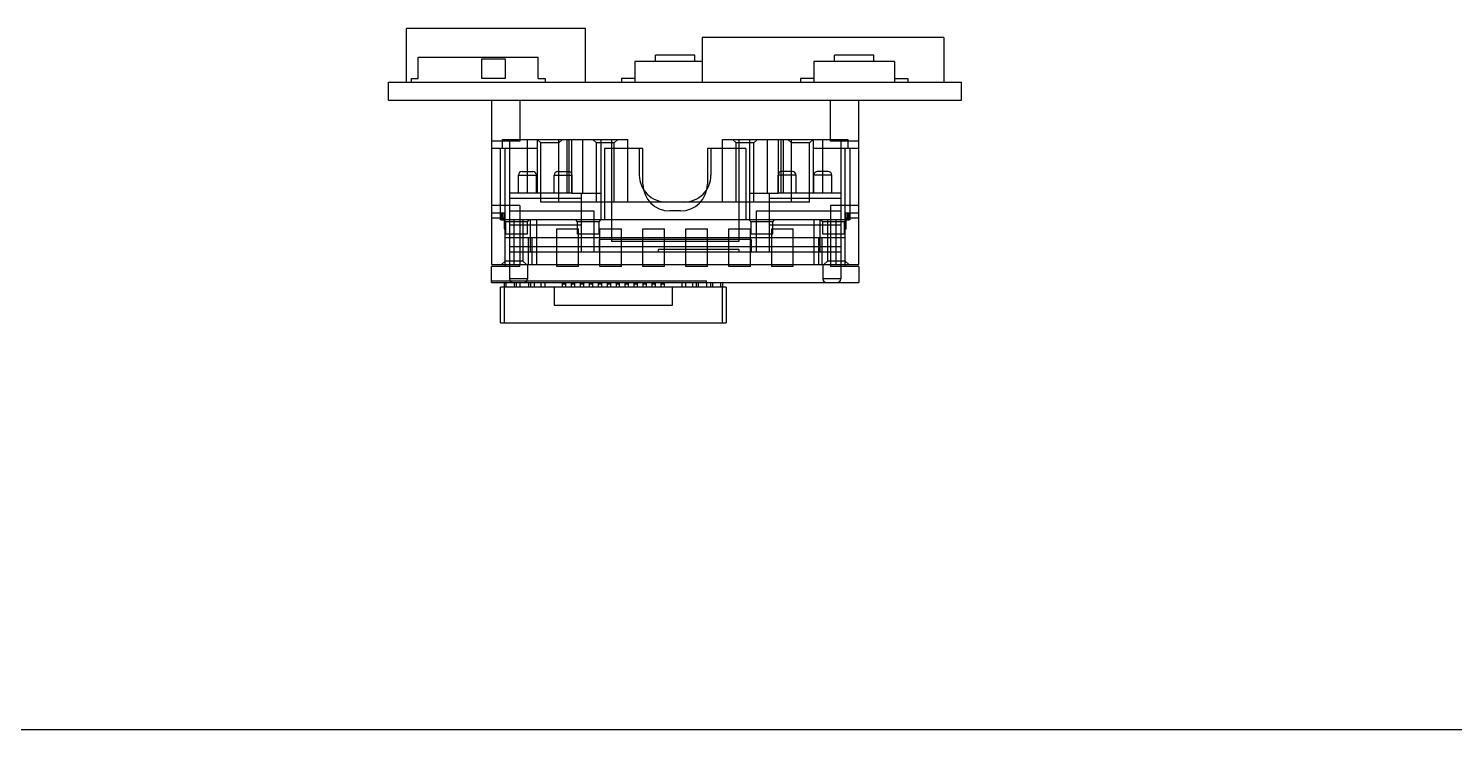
# Model space of a CAD drawing. Header units: inches. Extents: x 0 to 297, y 0 to 210.
# Drawn here: x 79.6 to 159.3, y 0 to 39.2 of the extents above; entities that cross this region are included whole.
import ezdxf

# ---------------------------------------------------------------- set-up
doc = ezdxf.new("R2010")
doc.units = ezdxf.units.IN
doc.header["$LTSCALE"] = 0.64311
doc.header["$MEASUREMENT"] = 0
doc.layers.get('0').update_dxf_attribs({"linetype": 'CONTINUOUS'})

msp = doc.modelspace()

# ---------------------------------------------------------------- linework, layer by layer
at = {"color": 7, "linetype": 'Continuous'}
for p, q in [((100.75052, 36.18403), (100.75052, 39.18403)), ((110.75051, 39.18403), (100.75053, 39.18403)), ((110.75052, 36.18403), (110.75052, 39.18403)), ((117.25052, 38.68403), (117.25052, 36.18403)), ((130.75052, 38.68403), (117.25052, 38.68403)), ((130.75052, 38.68403), (130.75052, 36.18403)), ((101.40052, 36.38403), (101.40052, 37.58403)), ((101.40052, 37.58403), (108.10052, 37.58403)), ((104.95052, 36.38403), (104.95052, 37.48403)), ((104.95052, 37.48403), (106.25052, 37.48403)), ((106.25052, 37.48403), (106.25052, 36.38403)), ((108.10052, 36.38403), (108.10052, 37.58403)), ((114.65052, 37.33403), (114.65052, 37.68403)), ((116.85052, 37.68403), (114.65052, 37.68403)), ((116.85052, 37.33403), (116.85052, 37.68403)), ((126.85052, 37.68403), (124.65052, 37.68403)), ((124.65052, 37.33403), (124.65052, 37.68403)), ((126.85052, 37.33403), (126.85052, 37.68403)), ((113.50052, 37.33403), (113.50052, 36.18403)), ((117.25052, 37.33403), (113.50052, 37.33403)), ((128.00052, 37.33403), (123.50052, 37.33403)), ((123.50052, 37.33403), (123.50052, 36.18403)), ((128.00052, 37.33403), (128.00052, 36.18403)), ((99.75052, 35.18403), (99.75052, 36.18403)), ((99.75052, 36.18403), (131.75052, 36.18403)), ((101.00052, 36.38403), (101.00052, 36.18403)), ((101.00052, 36.38403), (101.40052, 36.38403)), ((106.25052, 36.38403), (104.95052, 36.38403)), ((108.10052, 36.38403), (108.50052, 36.38403)), ((108.50052, 36.38403), (108.50052, 36.18403)), ((112.75052, 36.38403), (112.75052, 36.18403)), ((113.50052, 36.38403), (112.75052, 36.38403)), ((123.50052, 36.38403), (122.75052, 36.38403)), ((122.75052, 36.38403), (122.75052, 36.18403)), ((128.00052, 36.38403), (128.75052, 36.38403)), ((128.75052, 36.38403), (128.75052, 36.18403)), ((131.75052, 35.18403), (131.75052, 36.18403)), ((99.75052, 35.18403), (131.75052, 35.18403)), ((105.50052, 35.18403), (105.50052, 28.88403)), ((107.07552, 35.18403), (107.07552, 32.88403)), ((124.42552, 32.88403), (124.42552, 35.18403)), ((126.00052, 28.88403), (126.00052, 35.18403)), ((107.07552, 32.88403), (105.50052, 32.88403)), ((126.00052, 32.88403), (124.42552, 32.88403)), ((109.98833, 29.98403), (109.82056, 29.98403)), ((121.68048, 29.98403), (121.51271, 29.98403)), ((105.50052, 28.88403), (106.25052, 28.88403)), ((106.05853, 28.88403), (106.05853, 28.49204)), ((106.1209, 28.55441), (106.1209, 28.88403)), ((106.20052, 28.88403), (106.20052, 27.98403)), ((106.25052, 25.88403), (106.25052, 28.88403)), ((125.25052, 28.88403), (126.00052, 28.88403)), ((125.25052, 25.88403), (125.25052, 28.88403)), ((125.30052, 27.98403), (125.30052, 28.88403)), ((125.38014, 28.88403), (125.38014, 28.55441)), ((125.44251, 28.49204), (125.44251, 28.88403)), ((106.1209, 28.55441), (106.05853, 28.49204)), ((106.05853, 28.49204), (106.20052, 28.49204)), ((106.20051, 28.55193), (106.1209, 28.55441)), ((106.20052, 27.98403), (106.25052, 27.98403)), ((109.15052, 25.88403), (109.15052, 27.98403)), ((109.15052, 27.98403), (110.35052, 27.98403)), ((110.35052, 25.88403), (110.35052, 27.98403)), ((111.55052, 25.88403), (111.55052, 27.98403)), ((111.55052, 27.98403), (112.75052, 27.98403)), ((112.75052, 25.88403), (112.75052, 27.98403)), ((113.95052, 27.98403), (115.15052, 27.98403)), ((113.95052, 25.88403), (113.95052, 27.98403)), ((115.15052, 25.88403), (115.15052, 27.98403)), ((116.35052, 27.98403), (117.55052, 27.98403)), ((116.35052, 25.88403), (116.35052, 27.98403)), ((117.55052, 25.88403), (117.55052, 27.98403)), ((118.75052, 27.98403), (119.95052, 27.98403)), ((118.75052, 25.88403), (118.75052, 27.98403)), ((119.95052, 25.88403), (119.95052, 27.98403)), ((121.15052, 27.98403), (122.35052, 27.98403)), ((121.15052, 25.88403), (121.15052, 27.98403)), ((122.35052, 25.88403), (122.35052, 27.98403)), ((125.25052, 27.98403), (125.30052, 27.98403)), ((125.30052, 28.49204), (125.44251, 28.49204)), ((125.38014, 28.55441), (125.30053, 28.55193)), ((125.44251, 28.49204), (125.38014, 28.55441)), ((105.50052, 24.98403), (105.50052, 25.88403)), ((107.07552, 25.88403), (105.50052, 25.88403)), ((106.25052, 25.98403), (125.25052, 25.98403)), ((107.07552, 25.88403), (107.07552, 25.98403)), ((110.35052, 25.88403), (109.15052, 25.88403)), ((112.75052, 25.88403), (111.55052, 25.88403)), ((115.15052, 25.88403), (113.95052, 25.88403)), ((117.55052, 25.88403), (116.35052, 25.88403)), ((119.95052, 25.88403), (118.75052, 25.88403)), ((122.35052, 25.88403), (121.15052, 25.88403)), ((124.42552, 25.98403), (124.42552, 25.88403)), ((126.00052, 25.88403), (124.42552, 25.88403)), ((126.00052, 25.88403), (126.00052, 24.98403)), ((105.50052, 25.08403), (117.50052, 25.08403)), ((105.50052, 24.98403), (126.00052, 24.98403)), ((118.60052, 24.72403), (106.00052, 24.72403)), ((106.00056, 22.72462), (106.00056, 24.72403)), ((106.2006, 24.98403), (106.20056, 22.72462)), ((106.3006, 24.98403), (106.3006, 24.72403)), ((106.7706, 24.72403), (106.7706, 24.98403)), ((106.8706, 24.98403), (106.8706, 24.72403)), ((107.0706, 24.98403), (107.0706, 24.72403)), ((107.5706, 24.72403), (107.5706, 24.98403)), ((107.6706, 24.98403), (107.6706, 24.72403)), ((107.8706, 24.98403), (107.8706, 24.72403)), ((108.2706, 24.72403), (108.2706, 24.98403)), ((108.4706, 24.98403), (108.4706, 24.72403)), ((108.9951, 24.72403), (108.9951, 23.72403)), ((109.4501, 24.98403), (109.4501, 24.72403)), ((109.6501, 24.89259), (109.4501, 24.89259)), ((109.6501, 24.72403), (109.6501, 24.98403)), ((109.9501, 24.98403), (109.9501, 24.72403)), ((110.1501, 24.89259), (109.9501, 24.89259)), ((110.1501, 24.72403), (110.1501, 24.98403)), ((110.4501, 24.98403), (110.4501, 24.72403)), ((110.6501, 24.89259), (110.4501, 24.89259)), ((110.6501, 24.72403), (110.6501, 24.98403)), ((110.9501, 24.98403), (110.9501, 24.72403)), ((111.1501, 24.89259), (110.9501, 24.89259)), ((111.1501, 24.72403), (111.1501, 24.98403)), ((111.4501, 24.98403), (111.4501, 24.72403)), ((111.6501, 24.89259), (111.4501, 24.89259)), ((111.6501, 24.72403), (111.6501, 24.98403)), ((111.9501, 24.98403), (111.9501, 24.72403)), ((112.1501, 24.89259), (111.9501, 24.89259)), ((112.1501, 24.72403), (112.1501, 24.98403)), ((112.4501, 24.98403), (112.4501, 24.72403)), ((112.6501, 24.89259), (112.4501, 24.89259)), ((112.6501, 24.72403), (112.6501, 24.98403)), ((112.9501, 24.98403), (112.9501, 24.72403)), ((113.1501, 24.89259), (112.9501, 24.89259)), ((113.1501, 24.72403), (113.1501, 24.98403)), ((113.4501, 24.98403), (113.4501, 24.72403)), ((113.6501, 24.89259), (113.4501, 24.89259)), ((113.6501, 24.72403), (113.6501, 24.98403)), ((113.9501, 24.98403), (113.9501, 24.72403)), ((114.1501, 24.89259), (113.9501, 24.89259)), ((114.1501, 24.72403), (114.1501, 24.98403)), ((114.4501, 24.98403), (114.4501, 24.72403)), ((114.6501, 24.89259), (114.4501, 24.89259)), ((114.6501, 24.72403), (114.6501, 24.98403)), ((114.9501, 24.98403), (114.9501, 24.72403)), ((115.1501, 24.89259), (114.9501, 24.89259)), ((115.1501, 24.72403), (115.1501, 24.98403)), ((115.6051, 23.72403), (115.6051, 24.72403)), ((116.12961, 24.98403), (116.12961, 24.72403)), ((116.32961, 24.98403), (116.32961, 24.72403)), ((116.72961, 24.72403), (116.72961, 24.98403)), ((116.92961, 24.98403), (116.92961, 24.72403)), ((117.02961, 24.98403), (117.02961, 24.72403)), ((117.50052, 24.98403), (117.50052, 25.08403)), ((117.52961, 24.72403), (117.52961, 24.98403)), ((117.72961, 24.98403), (117.72961, 24.72403)), ((117.82961, 24.98403), (117.82961, 24.72403)), ((118.29961, 24.72403), (118.29961, 24.98403)), ((118.39961, 24.98403), (118.39961, 24.72403)), ((118.40056, 22.72462), (118.40056, 24.72403)), ((118.60056, 24.72403), (118.60056, 22.72462)), ((108.9951, 23.72403), (115.6051, 23.72403)), ((106.00052, 22.72462), (118.60052, 22.72462)), ((0, 0), (297, 0))]:
    msp.add_line(p, q, dxfattribs=at)
at = {"color": 6, "linetype": 'Continuous'}
for p, q in [((106.10052, 32.48403), (106.10052, 32.98403)), ((106.10052, 32.98403), (113.10052, 32.98403)), ((106.50052, 32.98403), (106.50052, 25.18403)), ((107.50052, 29.98403), (107.50052, 32.98403)), ((108.25052, 32.78397), (108.05043, 32.98403)), ((108.05052, 32.98403), (108.05052, 29.98403)), ((108.25052, 29.48403), (108.25052, 32.78397)), ((109.25052, 32.78397), (108.25052, 32.78397)), ((109.25052, 29.48403), (109.25052, 32.98403)), ((109.25052, 32.78397), (109.45061, 32.98403)), ((109.7017, 32.98403), (109.7017, 29.98403)), ((109.82056, 32.98403), (109.82056, 29.98403)), ((109.98833, 29.98403), (109.98833, 32.98403)), ((110.60052, 29.98403), (110.60052, 32.98403)), ((111.35052, 32.78397), (111.15043, 32.98403)), ((111.35052, 29.48403), (111.35052, 32.78397)), ((112.35052, 32.78397), (111.35052, 32.78397)), ((111.60052, 32.98403), (111.60052, 28.48403)), ((112.20052, 32.98403), (112.20052, 27.28403)), ((112.35052, 32.78397), (112.55061, 32.98403)), ((112.35052, 29.48403), (112.35052, 32.78397)), ((113.10052, 29.48403), (113.10052, 32.98403)), ((118.40052, 32.98403), (125.40052, 32.98403)), ((118.40052, 29.48403), (118.40052, 32.98403)), ((119.15052, 32.78397), (118.95043, 32.98403)), ((120.15052, 32.78397), (119.15052, 32.78397)), ((119.15052, 29.48403), (119.15052, 32.78397)), ((119.30052, 32.98403), (119.30052, 27.28403)), ((119.90052, 32.98403), (119.90052, 28.48403)), ((120.15052, 32.78397), (120.35061, 32.98403)), ((120.15052, 29.48403), (120.15052, 32.78397)), ((120.90052, 29.98403), (120.90052, 32.98403)), ((121.51271, 32.98403), (121.51271, 29.98403)), ((121.68048, 29.98403), (121.68048, 32.98403)), ((121.79934, 29.98403), (121.79934, 32.98403)), ((122.25052, 32.78397), (122.05043, 32.98403)), ((122.25052, 29.48403), (122.25052, 32.98403)), ((123.25052, 32.78397), (122.25052, 32.78397)), ((123.25052, 32.78397), (123.45061, 32.98403)), ((123.25052, 29.48403), (123.25052, 32.78397)), ((123.45052, 32.98403), (123.45052, 29.98403)), ((124.00052, 29.98403), (124.00052, 32.98403)), ((125.00052, 32.98403), (125.00052, 25.18403)), ((125.40052, 32.98403), (125.40052, 32.48403)), ((108.05052, 32.48403), (105.50052, 32.48403)), ((106.00052, 28.48403), (106.00052, 32.48403)), ((106.25052, 28.88403), (106.25052, 32.48403)), ((111.80052, 32.48403), (111.80052, 28.48403)), ((113.95052, 32.48403), (111.80052, 32.48403)), ((113.75052, 32.48403), (113.75052, 30.98403)), ((113.95052, 30.48403), (113.95052, 32.48403)), ((117.55052, 32.48403), (117.55052, 30.48403)), ((119.70052, 32.48403), (117.55052, 32.48403)), ((117.75052, 32.48403), (117.75052, 30.98403)), ((119.70052, 32.48403), (119.70052, 28.48403)), ((126.00052, 32.48403), (123.45052, 32.48403)), ((125.25052, 28.88403), (125.25052, 32.48403)), ((125.50052, 32.48403), (125.50052, 28.48403)), ((107.20053, 31.18403), (107.80051, 31.18403)), ((109.20053, 31.18403), (109.80051, 31.18403)), ((122.30051, 31.18403), (121.70053, 31.18403)), ((124.30051, 31.18403), (123.70053, 31.18403)), ((107.00052, 29.98403), (107.00052, 30.98403)), ((107.00052, 30.98403), (108.00052, 30.98403)), ((108.00052, 29.98403), (108.00052, 30.98403)), ((109.00052, 29.98403), (109.00052, 30.98403)), ((109.00052, 30.98403), (110.00052, 30.98403)), ((110.00052, 29.98403), (110.00052, 30.98403)), ((122.50052, 30.98403), (121.50052, 30.98403)), ((121.50052, 29.98403), (121.50052, 30.98403)), ((122.50052, 29.98403), (122.50052, 30.98403)), ((124.50052, 30.98403), (123.50052, 30.98403)), ((123.50052, 29.98403), (123.50052, 30.98403)), ((124.50052, 29.98403), (124.50052, 30.98403)), ((109.82056, 29.98403), (106.50052, 29.98403)), ((110.50052, 29.68403), (106.50052, 29.68403)), ((123.25052, 29.48403), (108.25052, 29.48403)), ((109.98833, 29.98403), (111.60052, 29.98403)), ((110.50052, 29.98403), (110.50052, 26.68403)), ((119.90052, 29.98403), (121.51271, 29.98403)), ((121.00052, 29.98403), (121.00052, 26.68403)), ((125.00052, 29.68403), (121.00052, 29.68403)), ((125.00052, 29.98403), (121.68048, 29.98403)), ((107.07552, 29.28403), (105.50052, 29.28403)), ((105.50052, 28.88403), (105.50052, 25.98403)), ((106.50052, 28.98403), (111.20052, 28.98403)), ((107.07552, 29.28403), (107.07552, 25.98403)), ((111.20052, 28.98403), (111.20052, 26.68403)), ((116.05052, 28.98403), (115.45052, 28.98403)), ((120.30052, 28.98403), (125.00052, 28.98403)), ((120.30052, 26.68403), (120.30052, 28.98403)), ((126.00052, 29.28403), (124.42552, 29.28403)), ((124.42552, 29.28403), (124.42552, 25.98403)), ((126.00052, 25.98403), (126.00052, 28.88403)), ((106.25052, 28.58403), (105.50052, 28.58403)), ((125.50052, 28.48403), (106.00052, 28.48403)), ((106.30052, 28.38403), (106.20052, 28.48403)), ((106.30052, 27.68403), (106.30052, 28.38403)), ((107.50052, 28.38403), (106.30052, 28.38403)), ((110.50052, 28.18403), (106.50052, 28.18403)), ((106.75052, 28.48403), (106.75052, 25.98403)), ((107.25052, 28.48403), (107.25052, 26.18409)), ((107.50052, 28.38403), (107.60052, 28.48403)), ((107.50052, 27.68403), (107.50052, 28.38403)), ((107.66704, 26.68403), (107.66704, 28.48403)), ((108.00052, 28.48403), (108.00052, 25.98403)), ((110.30052, 28.38403), (110.20052, 28.48403)), ((110.30052, 27.68403), (110.30052, 28.38403)), ((111.50052, 28.38403), (110.30052, 28.38403)), ((111.50052, 28.38403), (111.60052, 28.48403)), ((111.50052, 27.68403), (111.50052, 28.38403)), ((120.00052, 28.38403), (119.90052, 28.48403)), ((121.20052, 28.38403), (120.00052, 28.38403)), ((120.00052, 27.68403), (120.00052, 28.38403)), ((125.00052, 28.18403), (121.00052, 28.18403)), ((121.20052, 28.38403), (121.30052, 28.48403)), ((121.20052, 27.68403), (121.20052, 28.38403)), ((123.50052, 28.48403), (123.50052, 25.98403)), ((123.83401, 28.48403), (123.83401, 26.68403)), ((124.00052, 28.38403), (123.90052, 28.48403)), ((125.20052, 28.38403), (124.00052, 28.38403)), ((124.00052, 27.68403), (124.00052, 28.38403)), ((124.25052, 28.48403), (124.25052, 26.18409)), ((124.75052, 25.98403), (124.75052, 28.48403)), ((125.20052, 28.38403), (125.30052, 28.48403)), ((125.20052, 27.68403), (125.20052, 28.38403)), ((126.00052, 28.58403), (125.25052, 28.58403)), ((125.25052, 27.48403), (106.25052, 27.48403)), ((107.50052, 27.68403), (106.30052, 27.68403)), ((107.55954, 25.98403), (107.55954, 27.48403)), ((107.75052, 27.48403), (107.75052, 25.98403)), ((111.50052, 27.68403), (110.30052, 27.68403)), ((111.50052, 27.38403), (111.50052, 26.68403)), ((120.00052, 27.38403), (111.50052, 27.38403)), ((119.30052, 27.28403), (112.20052, 27.28403)), ((121.20052, 27.68403), (120.00052, 27.68403)), ((120.00052, 27.38403), (120.00052, 26.68403)), ((123.75052, 27.48403), (123.75052, 25.98403)), ((123.9415, 27.48403), (123.9415, 25.98403)), ((125.20052, 27.68403), (124.00052, 27.68403)), ((125.00052, 26.98403), (106.50052, 26.98403)), ((125.00052, 26.68403), (106.50052, 26.68403)), ((119.30052, 26.83403), (114.80052, 26.83403)), ((114.80052, 26.83403), (114.80052, 26.68403)), ((119.30052, 26.83403), (119.30052, 26.68403)), ((105.50052, 25.98403), (106.25052, 25.98403)), ((106.25052, 26.18409), (106.05043, 25.98403)), ((107.25052, 26.18409), (106.25052, 26.18409)), ((107.25052, 26.18409), (107.45061, 25.98403)), ((107.50052, 25.98403), (107.50052, 25.18403)), ((124.00052, 25.98403), (124.00052, 25.18403)), ((124.25052, 26.18409), (124.05043, 25.98403)), ((125.25052, 26.18409), (124.25052, 26.18409)), ((125.25052, 26.18409), (125.45061, 25.98403)), ((125.25052, 25.98403), (126.00052, 25.98403)), ((107.50052, 25.18403), (106.50052, 25.18403)), ((125.00052, 25.18403), (124.00052, 25.18403))]:
    msp.add_line(p, q, dxfattribs=at)
for centre, radius, start, end in [((107.20052, 30.98403), 0.2, 90, 180), ((107.80052, 30.98403), 0.2, 0, 90), ((109.20052, 30.98403), 0.2, 90, 180), ((109.80052, 30.98403), 0.2, 0, 90), ((121.70052, 30.98403), 0.2, 90, 180), ((122.30052, 30.98403), 0.2, 0, 90), ((123.70052, 30.98403), 0.2, 90, 180), ((124.30052, 30.98403), 0.2, 0, 90), ((115.25052, 30.98403), 1.5, 180, 270.0000001), ((115.45052, 30.48403), 1.5, 180.0000002, 269.9999997), ((116.05052, 30.48403), 1.5, 270.0000001, 359.9999996), ((116.25052, 30.98403), 1.5, 269.9999999, 360), ((106.70052, 25.18403), 0.2, 180, 270), ((107.30052, 25.18403), 0.2, 270, 0), ((124.20052, 25.18403), 0.2, 180, 270), ((124.80052, 25.18403), 0.2, 270, 0)]:
    msp.add_arc(centre, radius, start, end, dxfattribs=at)

doc.saveas('drawing.dxf')
